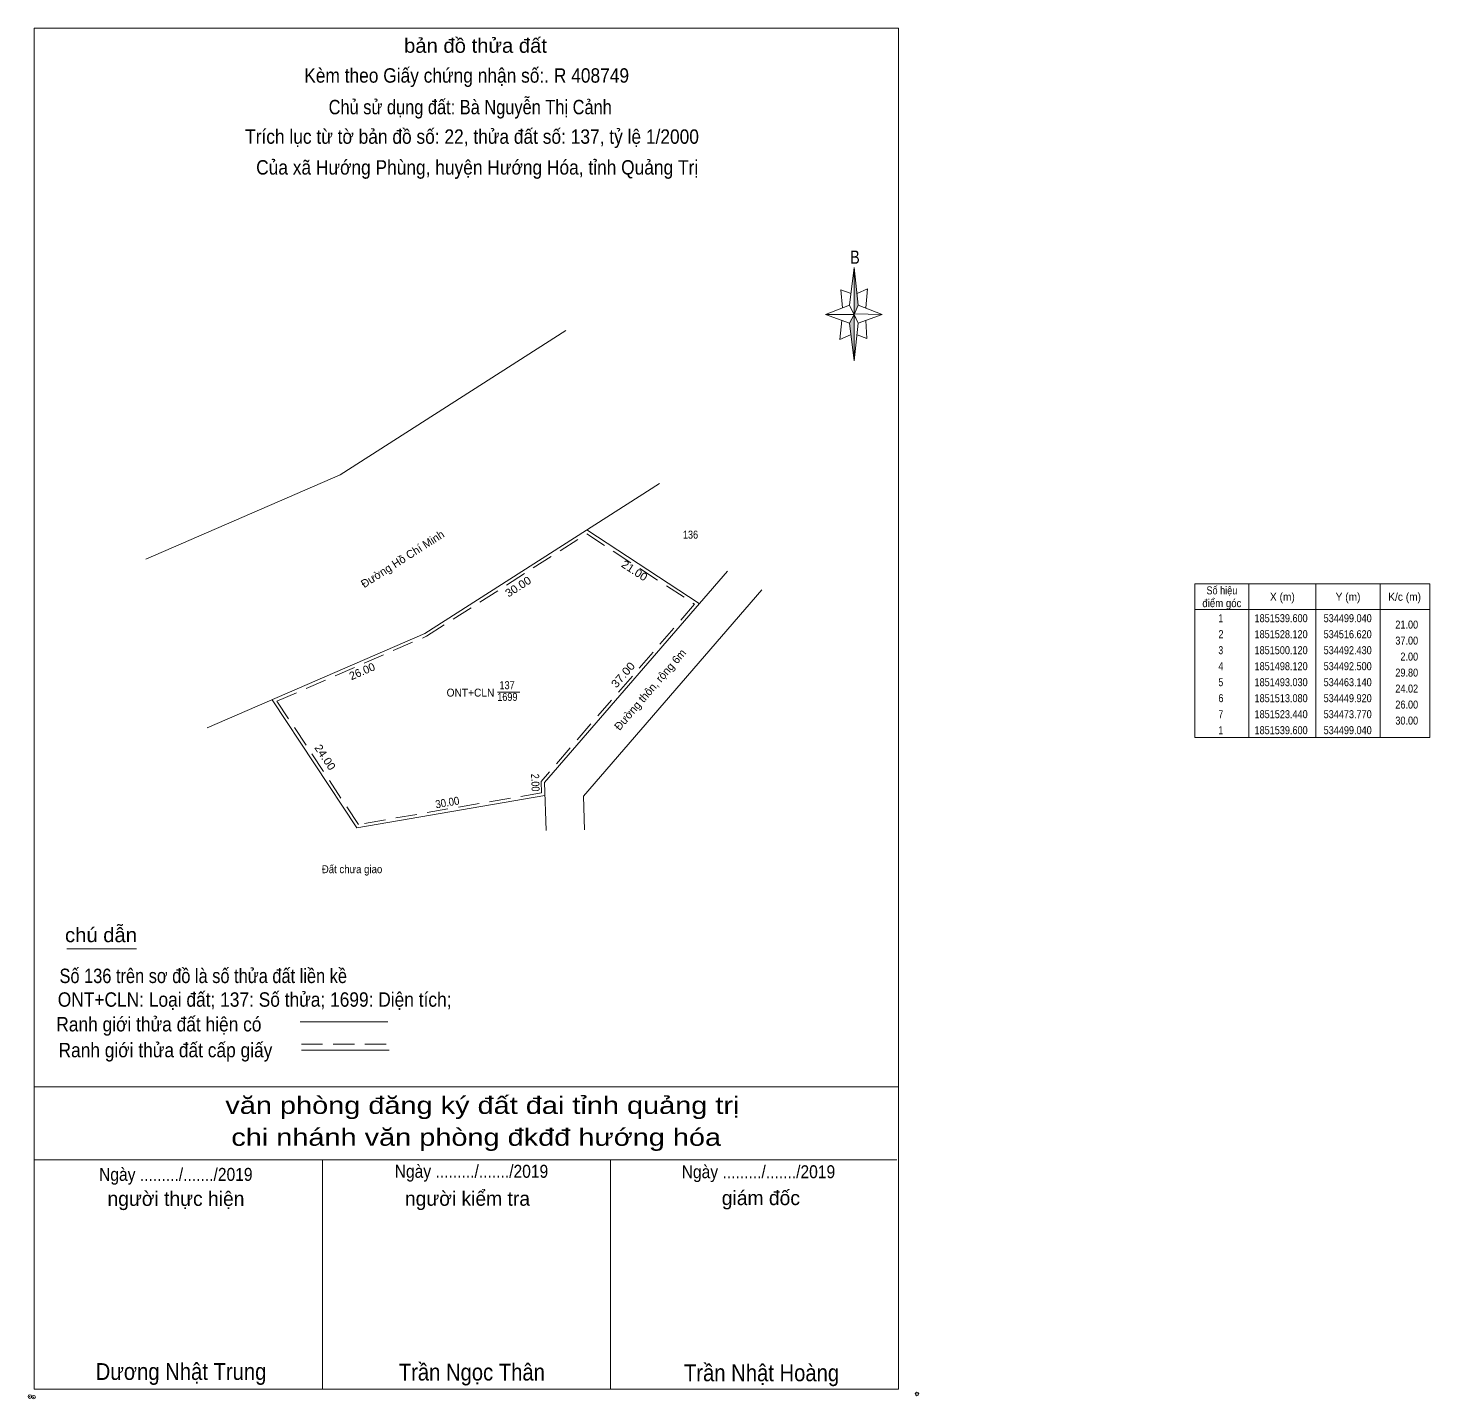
# Model space of a CAD drawing. Header units: metres. Extents: x 534412 to 535749, y 1851047 to 1851618.
# Drawn here: x 534411.8 to 534630.7, y 1851403.8 to 1851618 of the extents above; entities that cross this region are included whole.
import ezdxf
from ezdxf.enums import TextEntityAlignment as Align

# ---------------------------------------------------------------- set-up
doc = ezdxf.new("R2010")
doc.units = ezdxf.units.M
doc.header["$LTSCALE"] = 1.1
doc.header["$PDMODE"] = 32
doc.header["$PDSIZE"] = 0.55
doc.linetypes.add('MEDIUM_DASHED', pattern=[4.5, 3, -1.5])
for name, color, linetype, lineweight in [('1', 7, 'MEDIUM_DASHED', 13), ('17', 7, 'Continuous', 13), ('5', 7, 'Continuous', 13), ('6', 7, 'Continuous', 13), ('63', 7, 'Continuous', 13)]:
    doc.layers.add(name, color=color, linetype=linetype, lineweight=lineweight)

msp = doc.modelspace()

# ---------------------------------------------------------------- hatches: boundary and pattern name
at = {"layer": '5'}
for points in [[(534540.81, 1851580.6), (534541.41, 1851574.75), (534540.81, 1851573.25)], [(534540.81, 1851573.25), (534540.81, 1851566.05), (534540.06, 1851571.9)]]:
    msp.add_hatch(color=256, dxfattribs=at).paths.add_polyline_path(points)

# ---------------------------------------------------------------- linework, layer by layer
at = {"layer": '1'}
msp.add_lwpolyline([(534499.04, 1851539), (534515.87, 1851528.01), (534491.92, 1851500.3), (534491.99, 1851498.54), (534463.38, 1851493.58), (534450.66, 1851512.86), (534474.01, 1851523)], close=True, dxfattribs=at)
at = {"layer": '17'}
msp.add_line((534417.85, 1851474.17), (534428.71, 1851474.17), dxfattribs=at)
at = {"layer": '5'}
for p, q in [((534540.06, 1851574.75), (534540.81, 1851580.6)), ((534541.41, 1851574.75), (534545.16, 1851573.25)), ((534540.06, 1851571.9), (534536.31, 1851573.25)), ((534541.41, 1851571.9), (534540.81, 1851566.05)), ((534542.61, 1851572.35), (534542.76, 1851569.5)), ((534542.76, 1851569.5), (534541.26, 1851570.1)), ((534412.75, 1851452.59), (534547.75, 1851452.59)), ((534412.75, 1851441.19), (534547.45, 1851441.19)), ((534412.75, 1851441.19), (534547.45, 1851441.19)), ((534412.75, 1851441.19), (534547.45, 1851441.19)), ((534457.75, 1851405.34), (534457.75, 1851441.19)), ((534502.75, 1851405.34), (534502.75, 1851441.19))]:
    msp.add_line(p, q, dxfattribs=at)
for points in [[(534412.75, 1851618.04), (534547.75, 1851618.04), (534547.75, 1851405.34), (534412.75, 1851405.34)], [(534540.81, 1851580.6), (534541.41, 1851574.75), (534540.81, 1851573.25)], [(534540.81, 1851573.25), (534536.31, 1851573.25), (534540.06, 1851574.75), (534541.41, 1851571.9), (534545.16, 1851573.25), (534540.81, 1851573.4)], [(534540.81, 1851573.25), (534540.81, 1851566.05), (534540.06, 1851571.9)]]:
    msp.add_lwpolyline(points, close=True, dxfattribs=at)
for points in [[(534540.36, 1851576.55), (534538.71, 1851577.15), (534539.01, 1851574.3)], [(534541.26, 1851576.55), (534542.91, 1851577.3), (534542.61, 1851574.3)], [(534540.81, 1851573.25), (534540.06, 1851574.75), (534536.31, 1851573.25)], [(534540.81, 1851573.25), (534541.41, 1851571.9), (534545.16, 1851573.25)], [(534538.86, 1851572.35), (534538.56, 1851569.35), (534540.21, 1851570.1)], [(534547.75, 1851405.34), (534412.75, 1851405.34), (534412.75, 1851441.19)]]:
    msp.add_lwpolyline(points, dxfattribs=at)
for p in [(534412.05, 1851404.18), (534412.65, 1851404.08)]:
    msp.add_point(p, dxfattribs=at)
at = {"layer": '6'}
for p, q in [((534454.28, 1851462.72), (534467.99, 1851462.72)), ((534454.49, 1851458.33), (534468.2, 1851458.33))]:
    msp.add_line(p, q, dxfattribs=at)
at = {"layer": '6', "linetype": 'MEDIUM_DASHED'}
msp.add_line((534454.49, 1851459.26), (534468.29, 1851459.26), dxfattribs=at)
at = {"layer": '6'}
msp.add_point((534550.61, 1851404.59), dxfattribs=at)
at = {"layer": '63'}
for p, q in [((534495.77, 1851570.75), (534460.55, 1851548.22)), ((534460.55, 1851548.22), (534430.16, 1851535.03)), ((534516.62, 1851528.12), (534499.04, 1851539.6)), ((534602.44, 1851531.16), (534602.44, 1851507.16)), ((534612.94, 1851531.16), (534612.94, 1851507.16)), ((534622.94, 1851531.16), (534622.94, 1851507.16)), ((534594.04, 1851527.16), (534630.74, 1851527.16)), ((534485.11, 1851514.28), (534488.6, 1851514.28))]:
    msp.add_line(p, q, dxfattribs=at)
for points in [[(534510.39, 1851546.86), (534473.77, 1851523.44), (534439.75, 1851508.66)], [(534521, 1851533.19), (534492.43, 1851500.12), (534492.69, 1851492.62)], [(534526.39, 1851530.25), (534498.51, 1851497.99), (534498.7, 1851492.73)], [(534449.92, 1851513.08), (534463.14, 1851493.03), (534492.5, 1851498.12)]]:
    msp.add_lwpolyline(points, dxfattribs=at)
msp.add_lwpolyline([(534594.04, 1851531.16), (534630.74, 1851531.16), (534630.74, 1851507.16), (534594.04, 1851507.16)], close=True, dxfattribs=at)

# ---------------------------------------------------------------- texts
at = {"layer": '1'}
for s, width, p in [('136', 0.85, (534515.245, 1851538.25)), ('137', 0.85, (534486.595, 1851514.72)), ('ONT+CLN', 0.95, (534480.88, 1851513.56)), ('1699', 0.85, (534486.64, 1851512.89))]:
    msp.add_text(s, height=1.25, dxfattribs=dict(at, width=width)).set_placement(p, align=Align.CENTER)
at = {"layer": '5'}
for s, height, width, p in [('bản đồ thửa đất', 2.25, 1.05, (534481.665, 1851614.17)), ('Kèm theo Giấy chứng nhận số:. R 408749', 2.25, 0.9, (534480.28, 1851609.5)), ('Chủ sử dụng đất: Bà Nguyễn Thị Cảnh', 2.25, 0.85, (534480.84, 1851604.56)), ('Trích lục từ tờ bản đồ số: 22, thửa đất số: 137, tỷ lệ 1/2000 ', 2.25, 0.9, (534481.495, 1851599.95)), ('Của xã Hướng Phùng, huyện Hướng Hóa, tỉnh Quảng Trị', 2.25, 0.9, (534481.93, 1851595.14)), ('B', 2.066, 0.8, (534540.935, 1851581.2)), ('văn phòng đăng ký đất đai tỉnh quảng trị', 2.7, 1.25, (534482.74, 1851448.35)), ('chi nhánh văn phòng đkđđ hướng hóa', 2.7, 1.25, (534481.77, 1851443.37)), ('Ngày ........./......./2019', 2.025, 0.9, (534434.855, 1851437.89)), ('Ngày ........./......./2019', 2.025, 0.9, (534481.035, 1851438.37)), ('Ngày ........./......./2019', 2.025, 0.9, (534525.855, 1851438.3)), ('Dương Nhật Trung', 2.625, 0.9, (534435.67, 1851406.78)), ('Trần Ngọc Thân', 2.625, 0.9, (534481.09, 1851406.69)), ('Trần Nhật Hoàng', 2.625, 0.9, (534526.34, 1851406.58))]:
    msp.add_text(s, height=height, dxfattribs=dict(at, width=width)).set_placement(p, align=Align.CENTER)
for s, p in [('người thực hiện', (534434.88, 1851433.98)), ('người kiểm tra', (534480.41, 1851434)), ('giám đốc', (534526.235, 1851434.1))]:
    msp.add_text(s, height=2.25, dxfattribs=at).set_placement(p, align=Align.CENTER)
at = {"layer": '6'}
for s, width, p in [('chú dẫn', 1.05, (534417.55, 1851475.19)), ('Số 136 trên sơ đồ là số thửa đất liền kề', 0.85, (534416.69, 1851468.8)), ('ONT+CLN: Loại đất; 137: Số thửa; 1699: Diện tích;', 0.9, (534416.42, 1851465.1)), ('Ranh giới thửa đất hiện có ', 0.9, (534416.19, 1851461.24)), ('Ranh giới thửa đất cấp giấy', 0.9, (534416.54, 1851457.2))]:
    msp.add_text(s, height=2.25, dxfattribs=dict(at, width=width)).set_placement(p)
at = {"layer": '63'}
for s, rotation, p in [('Đường Hồ Chí Minh', 32.601, (534470.608, 1851534.542)), ('Đường thôn, rộng 6m', 49.166, (534509.415, 1851514.251)), ('26.00', 23.479, (534464.201, 1851516.94))]:
    msp.add_text(s, height=1.25, rotation=rotation, dxfattribs=at).set_placement(p, align=Align.CENTER)
for s, rotation, width, p in [('21.00', 326.855, 1.05, (534506.153, 1851532.733)), ('30.00', 32.599, 1.05, (534488.658, 1851530.215)), ('37.00', 49.175, 1.1, (534505.179, 1851516.551)), ('24.00', 303.399, 1.05, (534457.657, 1851503.739)), ('2.00', 272.005, 0.85, (534490.39, 1851500.102)), ('30.00', 9.835, 0.9, (534477.368, 1851496.409))]:
    msp.add_text(s, height=1.25, rotation=rotation, dxfattribs=dict(at, width=width)).set_placement(p, align=Align.CENTER)
for s, width, p in [('Số hiệu', 0.85, (534598.24, 1851529.54)), ('điểm góc', 0.9, (534598.24, 1851527.54)), ('X (m)', 0.95, (534607.69, 1851528.54)), ('Y (m)', 0.95, (534617.945, 1851528.54)), ('K/c (m)', 0.95, (534626.785, 1851528.54)), (' 1', 0.75, (534597.89, 1851525.19)), ('1851539.600', 0.85, (534607.49, 1851525.19)), ('534499.040', 0.85, (534617.89, 1851525.19)), (' 2', 0.85, (534597.895, 1851522.69)), ('1851528.120', 0.85, (534607.49, 1851522.69)), ('534516.620', 0.85, (534617.89, 1851522.69)), (' 3', 0.8, (534597.885, 1851520.19)), ('1851500.120', 0.85, (534607.49, 1851520.19)), ('534492.430', 0.85, (534617.89, 1851520.19)), (' 4', 0.85, (534597.89, 1851517.69)), ('1851498.120', 0.85, (534607.49, 1851517.69)), ('534492.500', 0.85, (534617.89, 1851517.69)), (' 5', 0.8, (534597.895, 1851515.19)), ('1851493.030', 0.85, (534607.49, 1851515.19)), ('534463.140', 0.85, (534617.89, 1851515.19)), (' 6', 0.85, (534597.895, 1851512.69)), ('1851513.080', 0.85, (534607.49, 1851512.69)), ('534449.920', 0.85, (534617.89, 1851512.69)), (' 7', 0.8, (534597.895, 1851510.19)), ('1851523.440', 0.85, (534607.49, 1851510.19)), ('534473.770', 0.85, (534617.89, 1851510.19)), (' 1', 0.75, (534597.89, 1851507.69)), ('1851539.600', 0.85, (534607.49, 1851507.69)), ('534499.040', 0.85, (534617.89, 1851507.69)), ('Đất chưa giao', 0.9, (534462.38, 1851485.97))]:
    msp.add_text(s, height=1.25, dxfattribs=dict(at, width=width)).set_placement(p, align=Align.CENTER)
at = {"layer": '63', "width": 0.85}
for s, p in [('21.00', (534628.89, 1851524.19)), ('37.00', (534628.89, 1851521.69)), ('2.00', (534628.89, 1851519.19)), ('29.80', (534628.89, 1851516.69)), ('24.02', (534628.89, 1851514.19)), ('26.00', (534628.89, 1851511.69)), ('30.00', (534628.89, 1851509.19))]:
    msp.add_text(s, height=1.25, dxfattribs=at).set_placement(p, align=Align.RIGHT)

doc.saveas('drawing.dxf')
